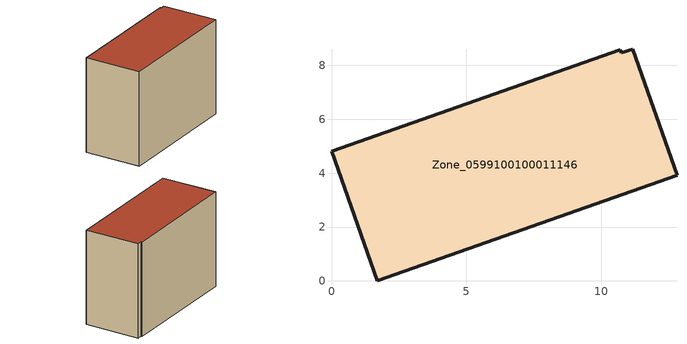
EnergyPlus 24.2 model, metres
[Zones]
Zone_0599100100011146
 floor ground (C_G): 11.17,8.61 12.82,3.92 1.69,0 0,4.81 10.71,8.57 10.76,8.46 z0
 wall outside (C_F): 1.69,0 12.82,3.92 11.17,8.61 10.76,8.46 10.71,8.57 0,4.81 1.69,0 z0:8.47
 roof outside (C_R): 12.82,3.92 11.17,8.61 10.76,8.46 10.71,8.57 0,4.81 1.69,0 z8.47
[BUILDING]
Pand.0599100100011146: North Axis=0; Terrain=City; Loads Convergence Tolerance Value=0.04; Temperature Convergence Tolerance Value=0.4; Solar Distribution=FullExterior; Maximum Number of Warmup Days=25; Minimum Number of Warmup Days=1
[Site:Location]
Rotterdam.The.Hague.AP_ZH_NLD Design_Conditions: Latitude=51.96; Longitude=4.45; Time Zone=1; Elevation=-4.5
[SITE:GROUNDTEMPERATURE:BUILDINGSURFACE]
18, 18, 18, 18, 18, 18, 18, 18, 18, 18, 18, 18
[MATERIAL] Thermal Absorptance=0.9; Solar Absorptance=0.7; Visible Absorptance=0.7
Name | Roughness | Thickness | Conductivity | Density | Specific Heat
G.TI.2015-2018 | MediumSmooth | 0.15 | 0.0428571 | 540 | 1210
F.TI.2015-2018 | Rough | 0.3 | 0.0666667 | 1920 | 840
R.TI.2015-2018 | MediumRough | 0.2 | 0.0333333 | 1500 | 1000
[CONSTRUCTION]
C_G: G.TI.2015-2018
C_F: F.TI.2015-2018
C_R: R.TI.2015-2018
[ZONE]
Zone_0599100100011146: Type=1; Multiplier=1; Ceiling Height=Autocalculate; Volume=Autocalculate; Floor Area=autocalculate; Part of Total Floor Area=Yes
[ZONEINFILTRATION:DESIGNFLOWRATE]
Infil_Zone_0599100100011146: Zone or ZoneList or Space or SpaceList=Zone_0599100100011146; Schedule=AlwaysOn; Design Flow Rate Calculation Method=Flow/Area; Flow Rate per Floor Area=0.0015; Constant Term Coefficient=1; Temperature Term Coefficient=0; Velocity Term Coefficient=0; Velocity Squared Term Coefficient=0
[HVACTEMPLATE:ZONE:IDEALLOADSAIRSYSTEM]
Zone_0599100100011146: Maximum Heating Supply Air Temperature=50; Minimum Cooling Supply Air Temperature=13; Maximum Heating Supply Air Humidity Ratio=0.0156; Minimum Cooling Supply Air Humidity Ratio=0.0077; Heating Limit=NoLimit; Cooling Limit=NoLimit; Dehumidification Control Type=ConstantSensibleHeatRatio; Cooling Sensible Heat Ratio=0.7; Dehumidification Setpoint=60; Humidification Control Type=None; Humidification Setpoint=30; Outdoor Air Method=None; Outdoor Air Flow Rate per Person=0.00944; Outdoor Air Flow Rate per Zone Floor Area=0; Outdoor Air Flow Rate per Zone=0; Demand Controlled Ventilation Type=None; Outdoor Air Economizer Type=NoEconomizer; Heat Recovery Type=None; Sensible Heat Recovery Effectiveness=0.7; Latent Heat Recovery Effectiveness=0.65
[ZONECONTROL:THERMOSTAT]
ThermostatControl_Zone_0599100100011146: Zone or ZoneList=Zone_0599100100011146; Control Type Schedule=DualSetpointControlType; Control 1=Thermostat_Zone_0599100100011146; Temperature Difference Between Cutout And Setpoint=0
[THERMOSTATSETPOINT:DUALSETPOINT]
Thermostat_Zone_0599100100011146: Heating Setpoint Temperature Schedule=HeatingSetpoint_Zone_0599100100011146; Cooling Setpoint Temperature Schedule=CoolingSetpoint_Zone_0599100100011146
[SCHEDULE:COMPACT]
HeatingSetpoint_Zone_0599100100011146: Through: 12/31, For: AllDays, Until: 24:00, 21
CoolingSetpoint_Zone_0599100100011146: Through: 12/31, For: AllDays, Until: 24:00, 24
DualSetpointControlType: Through: 12/31, For: AllDays, Until: 24:00, 4
AlwaysOn: Through: 12/31, For: AllDays, Until: 24:00, 1
